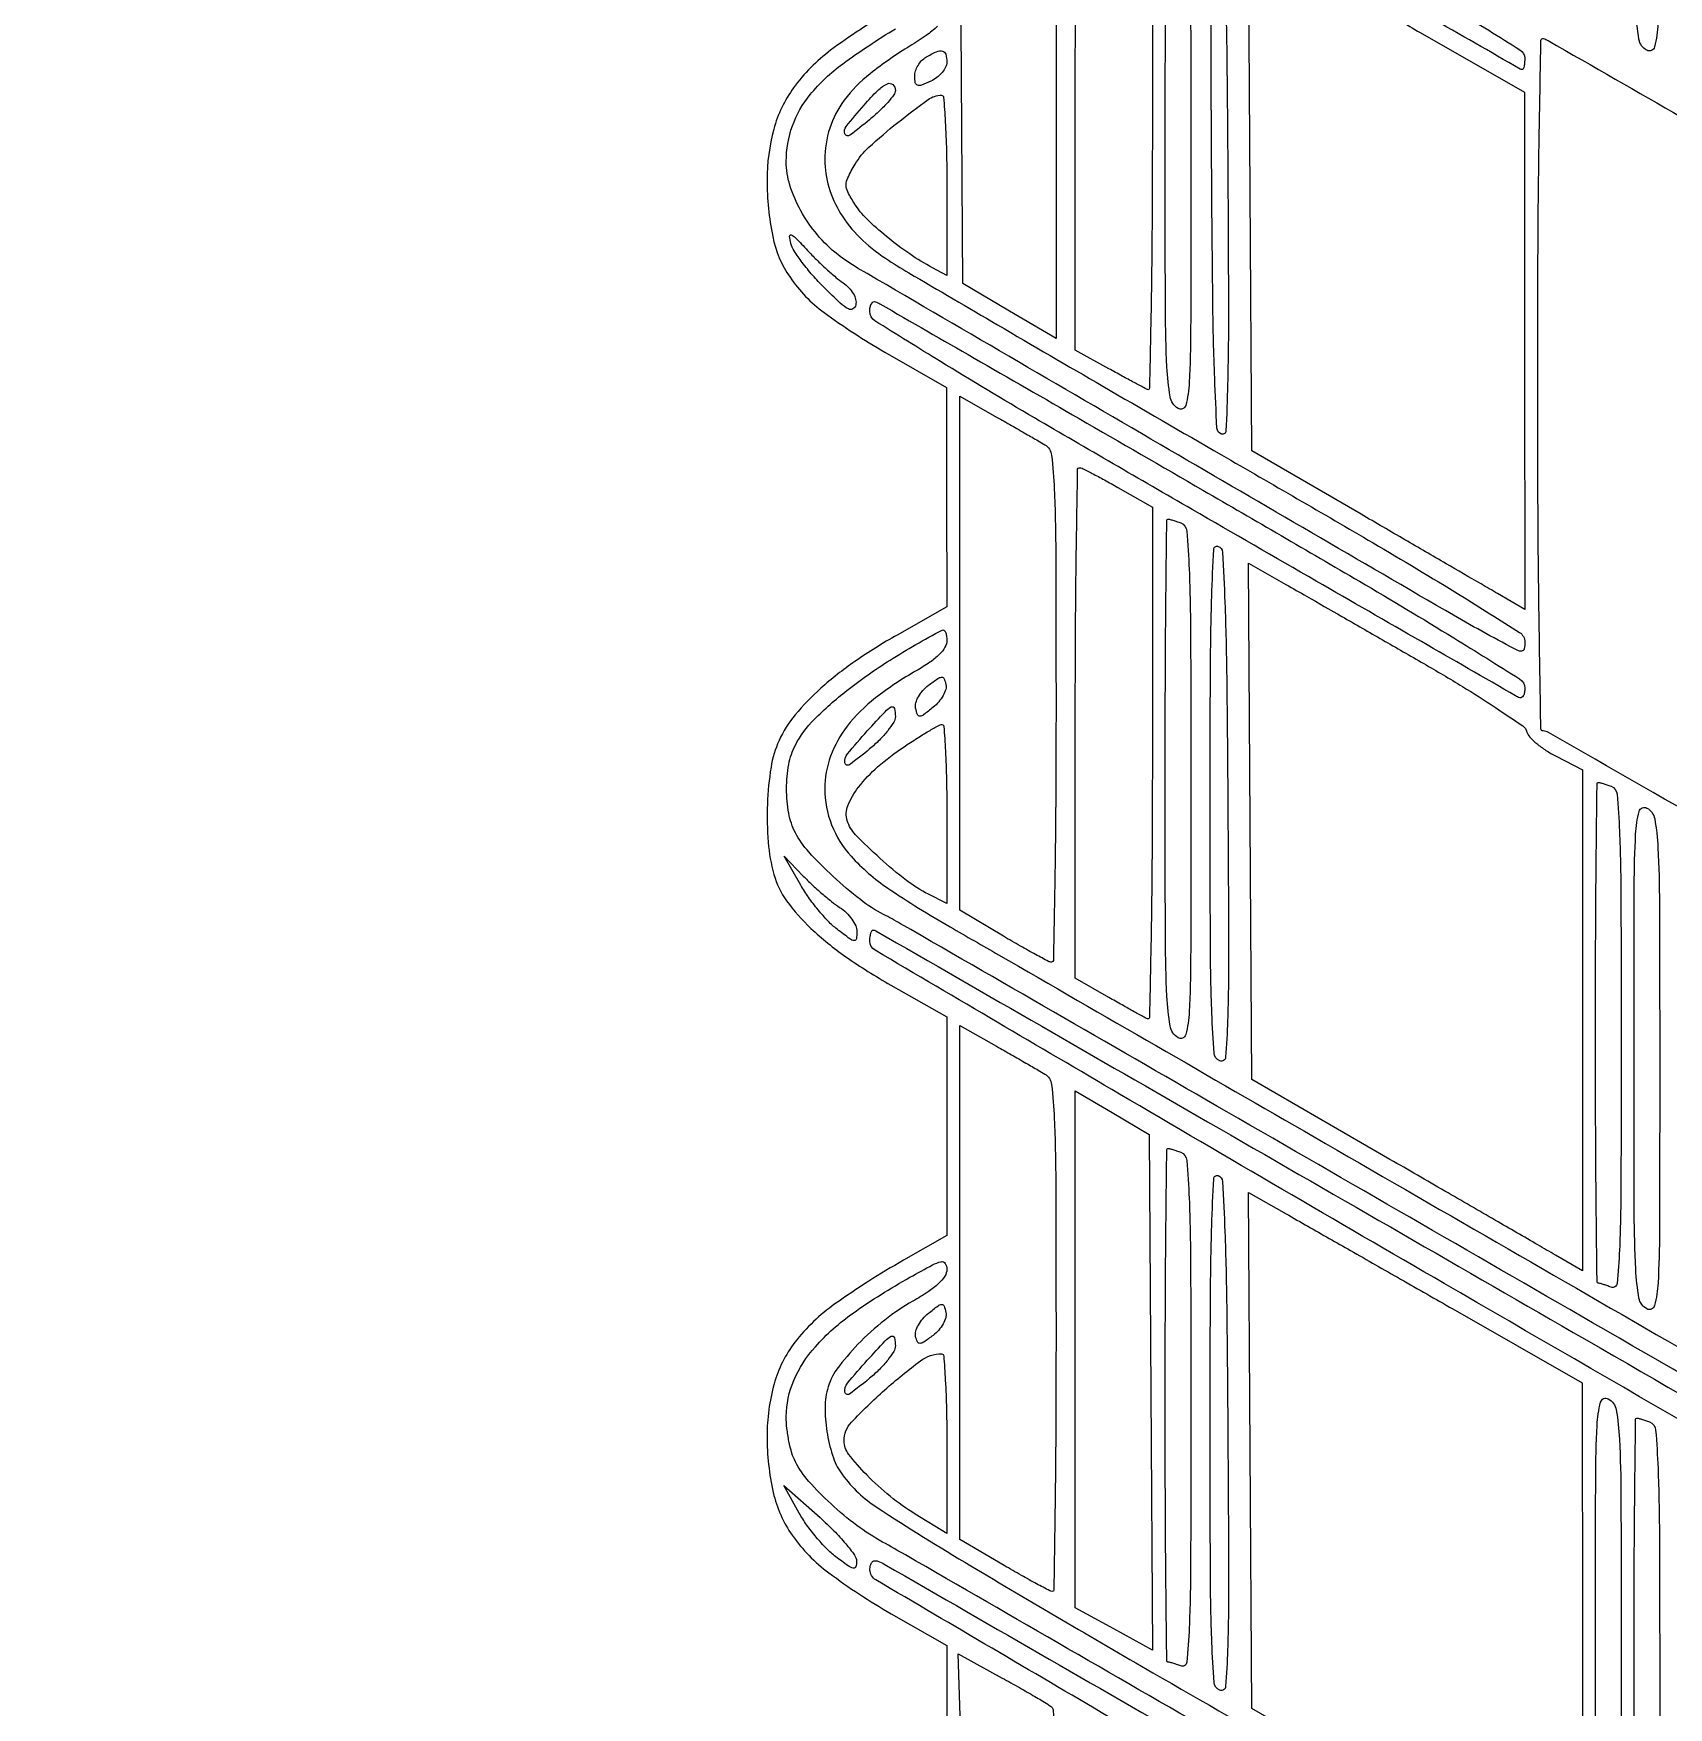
# Model space of a CAD drawing. Header units: millimetres. Extents: x -300689 to 10556, y -104928 to 107291.
# Drawn here: x -20706.71 to -20676.22, y 28115.18 to 28146.4 of the extents above; entities that cross this region are included whole.
import ezdxf

# ---------------------------------------------------------------- set-up
doc = ezdxf.new("R2010")
doc.units = ezdxf.units.MM
doc.layers.add('Слой1', color=7, linetype='Continuous')

msp = doc.modelspace()

# ---------------------------------------------------------------- linework, layer by layer
for points in [[(-20582.4325, 28114.1294, -0.000002), (-20613.3603, 28096.2746, -0.000003), (-20644.2434, 28078.4459, -0.131641), (-20644.4652, 28078.3865, -0.131717), (-20644.6926, 28078.4474, -0.000611), (-20646.8335, 28079.6877, -0.000321), (-20649.016, 28080.9575, -0.491909), (-20649.0262, 28081.0362, -0.282385), (-20648.9851, 28081.046, -0.007797), (-20648.8042, 28080.9838, -0.013841), (-20648.5877, 28080.8988, -0.008783), (-20648.3402, 28080.7883, 0.030909), (-20647.5152, 28080.4633, 0.031145), (-20646.6585, 28080.2433, 0.02874), (-20645.7206, 28080.1192, 0.019842), (-20644.6499, 28080.0824, 0.01788), (-20643.6036, 28080.1253, 0.031503), (-20642.7471, 28080.2458, 0.033897), (-20641.9568, 28080.4649, 0.025085), (-20641.117, 28080.8086, 0.020593), (-20640.5576, 28081.0997, 0.00005), (-20632.7293, 28085.5928, 0.000326)], [(-20587.7542, 28175.7718, 0.000003), (-20607.9888, 28187.4736, 0.000096)], [(-20638.4823, 28147.8892, -0.001266), (-20641.5548, 28146.1271, -0.004672), (-20643.5088, 28145.0372, -0.001768), (-20644.9459, 28144.2597, -0.259879), (-20645.129, 28144.2627, 0.000291), (-20645.2752, 28144.3472), (-20650.6471, 28147.4477, 0.000002), (-20656.6119, 28150.8904, 0.000001), (-20663.6617, 28154.9592, -0.000248)], [(-20689.8745, 28164.198, -0.000006), (-20683.9242, 28160.766, -0.000031), (-20677.169, 28156.8691, -0.000019), (-20669.2829, 28152.3188, -0.000392), (-20659.5043, 28146.6657, -0.001527), (-20653.4663, 28143.1442, -0.000198), (-20648.9385, 28140.4824, -0.265741), (-20648.8415, 28140.3128, -0.023898), (-20648.8454, 28140.2323, -0.038107), (-20648.8571, 28140.1645, -0.044584), (-20648.8741, 28140.116, -0.294239), (-20648.8947, 28140.1028, -0.131394), (-20648.9355, 28140.1137, -0.000002), (-20655.0642, 28143.6439, -0.000172), (-20661.8146, 28147.5352, -0.000103), (-20669.8228, 28152.1575, 0.000222)], [(-20638.4022, 28200.4957, 0.000038), (-20664.8129, 28185.2223, 0.00002), (-20691.5301, 28169.7674, 0.057545)], [(-20613.9332, 28145.0376, 0.000017), (-20587.7607, 28160.1886, 0.057807)], [(-20587.479, 28176.4944, 0.00006), (-20608.4934, 28188.6186, 0.00002), (-20629.8769, 28200.9513, 0.131525)], [(-20587.4386, 28159.8724, -0.000019), (-20614.101, 28144.4771, -0.000018), (-20640.7724, 28129.0791, -0.037469)], [(-20639.2337, 28199.1302, -0.000008), (-20646.5784, 28194.8909, -0.000025)], [(-20650.8381, 28147.1502, -0.000004), (-20645.423, 28144.0159, -0.063314)], [(-20690.9627, 28169.7627, -0.000044), (-20664.2631, 28185.1528, -0.000051), (-20637.6339, 28200.4955, -0.049234)], [(-20655.045, 28190.0048, -0.000017), (-20664.8295, 28184.3592, 0.00009)], [(-20690.1541, 28165.2161, 0.000032), (-20669.1298, 28153.0994, 0.000025), (-20647.999, 28140.9245, 0.038391), (-20647.2128, 28140.5486, 0.059118), (-20646.0825, 28140.2587, 0.03457), (-20644.6855, 28140.1693, 0.034553), (-20643.2877, 28140.2734, 0.058482), (-20642.1545, 28140.5752, 0.035846), (-20641.7213, 28140.7838, 0.00005), (-20633.8271, 28145.3087, 0.000426), (-20624.984, 28150.3889, 0.000263)], [(-20676.6236, 28162.4593, -0.000008), (-20681.9918, 28165.5767, -0.266785)], [(-20682.3988, 28165.3524, -0.000009), (-20676.9771, 28162.2371, -0.000339)], [(-20640.57, 28117.9185, 0.000061), (-20614.4214, 28133.0256, 0.000034), (-20587.9596, 28148.3204, 0.060489)], [(-20682.845, 28173.9557, 0.000021), (-20690.2095, 28169.6971, 0.010053)], [(-20684.438, 28161.4365, 0.000014), (-20690.6512, 28165.0095, 0.038884)], [(-20684.6272, 28160.6873, 0.00002), (-20690.7453, 28164.2009, 0.066232)], [(-20669.6199, 28117.729, 0.000084), (-20677.6379, 28122.3594, 0.000137), (-20684.4552, 28126.2923, 0.000016), (-20690.5415, 28129.801, 0.011734), (-20690.861, 28129.9753, -0.04651), (-20691.2917, 28130.2507, -0.02143), (-20691.799, 28130.6822, -0.02085), (-20692.2554, 28131.1421, -0.065733), (-20692.5032, 28131.4978, -0.075116), (-20692.6265, 28131.8608, -0.044263), (-20692.6672, 28132.3179, -0.044322), (-20692.6269, 28132.7738, -0.076816), (-20692.5039, 28133.1327, -0.075425), (-20692.1519, 28133.6114, -0.030216), (-20691.5421, 28134.1526, -0.026239), (-20690.7372, 28134.7187, -0.017938), (-20689.7695, 28135.2788, -0.282043), (-20689.7355, 28135.2767, -0.132234), (-20689.7061, 28135.2415, -0.07283), (-20689.6861, 28135.1743, -0.035825), (-20689.6797, 28135.085, -0.135246), (-20689.7145, 28134.9585, -0.062778), (-20689.8203, 28134.8231, -0.045441), (-20689.996, 28134.6777, -0.020799), (-20690.2485, 28134.5196, 0.035045), (-20691.0096, 28134.0128, 0.063516), (-20691.5383, 28133.4851, 0.077614), (-20691.8482, 28132.924, 0.087635), (-20691.9551, 28132.3184, 0.093689), (-20691.828, 28131.6461, 0.090932), (-20691.4638, 28131.0587, 0.06002), (-20690.7786, 28130.4644, 0.018651), (-20689.6198, 28129.7422, -0.000858), (-20688.7136, 28129.2213, -0.00001), (-20682.8287, 28125.8246, -0.000031), (-20676.0263, 28121.8977, -0.00002), (-20668.1828, 28117.3687, 0.000384)], [(-20649.2478, 28078.1864, 0.000006), (-20656.0263, 28082.0986, 0.000013), (-20663.9628, 28086.6788, 0.000009), (-20673.01, 28091.8994), (-20696.2555, 28105.3125), (-20696.261, 28105.8215, -0.01028), (-20696.2591, 28106.0166, -0.017031), (-20696.2485, 28106.181, -0.011081), (-20696.2327, 28106.3114, -0.372996), (-20696.2107, 28106.3305, -0.129943), (-20696.1686, 28106.3193, -0.000093), (-20695.1587, 28105.7451, -0.001075), (-20694.0334, 28105.1017, -0.000656), (-20692.7077, 28104.3376, 0.000106), (-20691.057, 28103.3837, 0.000048), (-20688.9011, 28102.1389, 0.000048), (-20686.63, 28100.8281, 0.000066), (-20684.5899, 28099.6512, -0.000099), (-20682.3871, 28098.3803, -0.000049), (-20679.585, 28096.7626, -0.000048), (-20676.6754, 28095.082, -0.00007), (-20674.1109, 28093.5999, 0.000045), (-20667.6529, 28089.8673, 0.000039), (-20660.8855, 28085.9574, 0.000041)], [(-20669.56, 28105.9659, 0.000048), (-20677.5644, 28110.5903, 0.000077), (-20684.393, 28114.5331, 0.000012), (-20690.4511, 28118.0295, 0.004886), (-20690.8773, 28118.27, -0.034357), (-20691.3563, 28118.5787, -0.025722), (-20691.8396, 28118.9798, -0.026181), (-20692.252, 28119.4014, -0.05971), (-20692.5039, 28119.7676, -0.049042), (-20692.5691, 28119.9283, -0.022247), (-20692.6238, 28120.149, -0.021775), (-20692.6612, 28120.3887, -0.027844), (-20692.6737, 28120.6119, -0.102953), (-20692.5344, 28121.2812, -0.079149), (-20692.1316, 28121.9119, -0.057994), (-20691.4279, 28122.5399, -0.025395), (-20690.3683, 28123.2072, -0.004895), (-20689.9465, 28123.4384, -0.069607), (-20689.7856, 28123.4976, -0.317759), (-20689.7107, 28123.4658, -0.139337), (-20689.6797, 28123.3566, -0.14604), (-20689.7175, 28123.2298, -0.059254), (-20689.8346, 28123.0904, -0.042032), (-20690.0291, 28122.9362, -0.018042), (-20690.3118, 28122.763, 0.038979), (-20690.8388, 28122.4088, 0.032898), (-20691.3372, 28121.9579, 0.033778), (-20691.7288, 28121.495, 0.097468), (-20691.907, 28121.1166, 0.066137), (-20691.9507, 28120.7342, 0.038923), (-20691.9065, 28120.2754, 0.039153), (-20691.7937, 28119.8374, 0.077888), (-20691.6268, 28119.5214, 0.088415), (-20690.9785, 28118.9137, 0.009626), (-20689.2348, 28117.8266, 0.003749), (-20685.8379, 28115.8329, 0.000185), (-20674.5899, 28109.35, -0.000168)], [(-20680.1596, 28146.8247, -0.00241), (-20678.9919, 28146.0993, -0.255355), (-20678.9034, 28145.9411, -0.022141), (-20678.9061, 28145.8608, -0.035645), (-20678.9164, 28145.7931, -0.040381), (-20678.9315, 28145.7443, -0.306151), (-20678.9505, 28145.7315, -0.130853), (-20678.988, 28145.7415, -0.000027), (-20680.6682, 28146.7046, -0.000576)], [(-20689.8533, 28146.5397, -0.036028), (-20690.0669, 28146.3655, -0.016446), (-20690.3683, 28146.1682, 0.029905), (-20691.1105, 28145.6534, 0.065564), (-20691.5928, 28145.1598, 0.082764), (-20691.8622, 28144.6392, 0.078269), (-20691.9551, 28144.0491, 0.073053), (-20691.8799, 28143.5372, 0.065216), (-20691.6597, 28143.0467, 0.060508), (-20691.3023, 28142.5983, 0.048818), (-20690.8226, 28142.211, 0.012636), (-20690.3902, 28141.942, 0.000469), (-20688.7338, 28140.9708, 0.000851), (-20686.7718, 28139.8275, 0.000598), (-20684.5599, 28138.5471, -0.001331), (-20681.7326, 28136.9049, -0.006086), (-20680.1042, 28135.9265, -0.003542), (-20679.0009, 28135.2344, -0.256252), (-20678.9013, 28135.0527, -0.039967), (-20678.911, 28134.9316, -0.283799), (-20678.9478, 28134.889, -0.182803), (-20679.0167, 28134.8929, -0.017399), (-20679.1707, 28134.9679, -0.009736), (-20680.3825, 28135.6415, -0.000257), (-20685.6995, 28138.7381, -0.00008), (-20691.3425, 28142.0296, -0.033876), (-20691.7141, 28142.2816, -0.052609), (-20692.0942, 28142.6493, -0.048105), (-20692.4023, 28143.0989, -0.050312), (-20692.6057, 28143.5745, -0.076035), (-20692.6737, 28144.019, -0.086106), (-20692.5589, 28144.6804, -0.086497), (-20692.2281, 28145.2633, -0.062268), (-20691.6201, 28145.8386, -0.023113), (-20690.6378, 28146.4922, -0.000722)], [(-20644.2507, 28070.0039, 0.000011), (-20635.0942, 28075.2642, 0.000299)], [(-20690.7276, 28146.8256, 0.030367), (-20691.8465, 28146.0906, 0.074686), (-20692.5362, 28145.3932, 0.092075), (-20692.9067, 28144.6205, 0.066188), (-20693.0323, 28143.6695, 0.049857), (-20692.9264, 28142.6198, 0.100494), (-20692.6035, 28141.8571, 0.084493), (-20691.9666, 28141.1994, 0.027821), (-20690.8343, 28140.4621), (-20689.6881, 28139.8034), (-20689.6839, 28137.7589), (-20689.6797, 28135.7144), (-20690.6078, 28135.1856, 0.021214), (-20691.3936, 28134.6928, 0.031799), (-20692.03, 28134.1924, 0.037173), (-20692.5078, 28133.6963, 0.066067), (-20692.8089, 28133.2166, 0.068029), (-20692.9583, 28132.7205, 0.029729), (-20693.0253, 28132.035, 0.029592), (-20693.01, 28131.3195, 0.047638), (-20692.9036, 28130.7194, 0.08999), (-20692.6665, 28130.2291, 0.045893), (-20692.213, 28129.7137, 0.037671), (-20691.5635, 28129.1861, 0.022769), (-20690.724, 28128.6582), (-20689.6813, 28128.0669), (-20689.6805, 28126.0266), (-20689.6797, 28123.9862), (-20690.4881, 28123.5252, 0.024626), (-20691.7657, 28122.7107, 0.07376), (-20692.5116, 28121.9961, 0.097813), (-20692.9005, 28121.2199, 0.067481), (-20693.033, 28120.2429, 0.055837), (-20692.9154, 28119.1939, 0.097231), (-20692.5621, 28118.3961, 0.080664), (-20691.8808, 28117.6961, 0.029097), (-20690.7154, 28116.9328), (-20689.6797, 28116.3375), (-20689.6798, 28114.298)], [(-20673.2789, 28108.5944, -0.000011), (-20669.5372, 28106.4362, -0.000016), (-20665.0766, 28103.8631, -0.000012), (-20660.164, 28101.0288, 0.000767)], [(-20623.6143, 28103.7934, -0.000086), (-20632.3126, 28098.7802, -0.000017), (-20639.9855, 28094.3601, -0.004304)]]:
    msp.add_lwpolyline(points, format="xyb")
for points in [[(-20676.3863, 28150.753, -0.000636), (-20676.3904, 28147.579, -0.012197), (-20676.417, 28146.5917, -0.04787), (-20676.4816, 28146.1549, -0.489091), (-20676.6258, 28146.0908, -0.231751), (-20676.773, 28146.2953, -0.029963), (-20676.8331, 28146.8465, -0.011418), (-20676.8607, 28147.9156, -0.000747), (-20676.8654, 28151.0094, -0.000636), (-20676.8613, 28154.1833, -0.012197), (-20676.8347, 28155.1707, -0.04787), (-20676.7701, 28155.6075, -0.489091), (-20676.6258, 28155.6716, -0.231751), (-20676.4786, 28155.4671, -0.029963), (-20676.4186, 28154.9159, -0.011418), (-20676.3909, 28153.8468, -0.000747)], [(-20687.9132, 28150.4954), (-20687.6438, 28150.3637), (-20687.6438, 28145.5387), (-20687.6438, 28140.7136), (-20688.512, 28141.2264), (-20689.3803, 28141.7392), (-20689.4116, 28146.5529), (-20689.4429, 28151.3666), (-20688.8128, 28150.9969, 0.002768), (-20688.5518, 28150.8457, 0.002752), (-20688.2886, 28150.6971, 0.002696), (-20688.0572, 28150.5697, 0.010755)], [(-20686.4907, 28149.6748), (-20685.8474, 28149.3067), (-20685.8474, 28144.5151, -0.001781), (-20685.8539, 28142.6805, -0.003009), (-20685.8741, 28141.1428, -0.000398), (-20685.9012, 28139.7873, -0.534434), (-20685.9384, 28139.7635, -0.019501), (-20685.9992, 28139.793, -0.001055), (-20686.187, 28139.894, -0.001645), (-20686.41, 28140.0154, -0.001199), (-20686.657, 28140.1518), (-20687.2845, 28140.5001), (-20687.2845, 28145.2715, -0.001478), (-20687.2791, 28147.1011, -0.002464), (-20687.2624, 28148.6413, -0.000245), (-20687.2401, 28150.0125, -0.409317), (-20687.2092, 28150.0429, -0.115228), (-20687.1585, 28150.031, -0.003624), (-20686.9671, 28149.9347, -0.00688), (-20686.7426, 28149.8158, -0.004695)], [(-20685.3182, 28149.0121, -0.287428), (-20685.2046, 28148.8609, -0.011576), (-20685.1604, 28148.1454, -0.008674), (-20685.1342, 28146.9131, -0.000965), (-20685.1288, 28144.1009, -0.00062), (-20685.1328, 28140.888, -0.01214), (-20685.1593, 28139.8975, -0.050656), (-20685.225, 28139.4692, -0.506568), (-20685.3683, 28139.412, -0.214166), (-20685.515, 28139.6307, -0.029985), (-20685.5755, 28140.1852, -0.011421), (-20685.6032, 28141.2552, -0.000762), (-20685.6078, 28144.3232, -0.000986), (-20685.6042, 28146.149, -0.001644), (-20685.5931, 28147.6861, -0.000109), (-20685.5783, 28149.0644, -0.411009), (-20685.5578, 28149.0848, -0.065182), (-20685.528, 28149.0809, -0.008575), (-20685.4667, 28149.0634, -0.009838), (-20685.3944, 28149.0399, -0.008099)], [(-20684.4388, 28143.7051, -0.001199), (-20684.4286, 28141.2054, -0.006699), (-20684.4443, 28139.8658, -0.004624), (-20684.4743, 28138.9927, -0.49819), (-20684.5586, 28138.9346, -0.308369), (-20684.6426, 28139.045, -0.003827), (-20684.6847, 28139.9782, -0.006423), (-20684.7187, 28141.3595, -0.001309), (-20684.741, 28143.8058, -0.001199), (-20684.7512, 28146.3056, -0.006699), (-20684.7355, 28147.6452, -0.004624), (-20684.7055, 28148.5183, -0.49819), (-20684.6212, 28148.5763, -0.308369), (-20684.5372, 28148.466, -0.003827), (-20684.4951, 28147.5327, -0.006423), (-20684.4611, 28146.1514, -0.001309)], [(-20680.851, 28146.4222), (-20678.9085, 28145.3123), (-20678.9049, 28140.487), (-20678.9013, 28135.6616), (-20679.4103, 28135.9588, 0.00046), (-20679.7179, 28136.138, 0.000061), (-20680.3678, 28136.5157, 0.000071), (-20681.1384, 28136.9634, 0.00006), (-20681.9552, 28137.4376), (-20683.9911, 28138.6192), (-20684.0224, 28143.4435), (-20684.0537, 28148.2678), (-20683.4236, 28147.8999, 0.001494), (-20683.0644, 28147.6916, 0.000283), (-20682.408, 28147.314, 0.000302), (-20681.6409, 28146.874, 0.000277)], [(-20669.9289, 28141.3603), (-20661.4178, 28136.4501), (-20661.4171, 28130.0016), (-20661.4163, 28123.5531), (-20661.9253, 28123.8514, 0.001872), (-20665.467, 28125.9089, 0.000417), (-20671.5348, 28129.3969, 0.000012), (-20678.4574, 28133.3684, 0.130948), (-20678.5618, 28133.3962, -0.409426), (-20678.6028, 28133.4366, -0.000235), (-20678.6324, 28135.2989, -0.002412), (-20678.6546, 28137.3896, -0.001446), (-20678.6618, 28139.8732, -0.001353), (-20678.6546, 28142.5328, -0.002953), (-20678.6315, 28144.5714, -0.000438), (-20678.6006, 28146.2761, -0.513445), (-20678.5509, 28146.3103, -0.043906), (-20678.4645, 28146.2704, -0.000024), (-20675.9724, 28144.8398, -0.000325), (-20673.2001, 28143.2457, -0.000199)], [(-20689.6797, 28145.8705, -0.114691), (-20689.7016, 28145.7761, -0.060448), (-20689.7676, 28145.6748, -0.055346), (-20689.8646, 28145.5823, -0.05602), (-20689.9791, 28145.5138, -0.01655), (-20690.1512, 28145.4421, -0.168398), (-20690.2274, 28145.44, -0.27835), (-20690.2675, 28145.4855, -0.044752), (-20690.2785, 28145.6084, -0.079077), (-20690.263, 28145.7058, -0.055067), (-20690.2169, 28145.8074, -0.05452), (-20690.1491, 28145.8976, -0.072584), (-20690.0689, 28145.9614, -0.024904), (-20689.8699, 28146.0645, -0.165835), (-20689.7603, 28146.0753, -0.275779), (-20689.6991, 28146.0163, -0.066321)], [(-20690.6399, 28145.3423, -0.157136), (-20690.6671, 28145.262, -0.020651), (-20690.7815, 28145.1202, -0.022339), (-20690.9362, 28144.9592, -0.017006), (-20691.119, 28144.7966, -0.014064), (-20691.4888, 28144.5067, -0.495002), (-20691.58, 28144.5332, -0.267589), (-20691.5587, 28144.6704, -0.01091), (-20691.2242, 28145.0687, -0.018346), (-20690.965, 28145.3429, -0.084923), (-20690.7865, 28145.4669, -0.30594), (-20690.6864, 28145.4512, -0.212002)], [(-20689.6797, 28143.5716), (-20689.6797, 28141.8908), (-20689.9454, 28142.033, -0.027333), (-20690.3717, 28142.292, -0.021629), (-20690.8031, 28142.6159, -0.021912), (-20691.1731, 28142.9477, -0.057944), (-20691.3964, 28143.2237, -0.020476), (-20691.5266, 28143.4493, -0.123078), (-20691.5582, 28143.5798, -0.114213), (-20691.526, 28143.7145, -0.016554), (-20691.391, 28143.9644, -0.075817), (-20691.1344, 28144.2819, -0.016397), (-20690.5962, 28144.7417, -0.012407), (-20690.0302, 28145.1714, -0.157408), (-20689.779, 28145.2525, -0.393133), (-20689.7389, 28145.2152, -0.003374), (-20689.7089, 28144.7587, -0.009215), (-20689.6868, 28144.2161, -0.005538)], [(-20691.6149, 28141.7542, -0.05035), (-20691.505, 28141.6614, -0.061747), (-20691.4243, 28141.5541, -0.070272), (-20691.38, 28141.4437, -0.108836), (-20691.3775, 28141.3414, -0.218824), (-20691.431, 28141.267, -0.260781), (-20691.5163, 28141.2664, -0.062683), (-20691.6686, 28141.3773, -0.007566), (-20691.9672, 28141.6664, -0.017035), (-20692.1818, 28141.8958, -0.018388), (-20692.3747, 28142.1336, -0.018227), (-20692.5244, 28142.3486, -0.079153), (-20692.5866, 28142.4904, -0.037263), (-20692.6116, 28142.6265, -0.5736), (-20692.5806, 28142.6493, -0.099854), (-20692.5021, 28142.5951, -0.004586), (-20692.2773, 28142.3576, 0.0114), (-20692.1105, 28142.1861, 0.009402), (-20691.9251, 28142.0108, 0.009522), (-20691.7488, 28141.8563, 0.024893)], [(-20684.9033, 28137.8872, -0.001318), (-20681.9837, 28136.187, -0.00541), (-20680.2277, 28135.1326, -0.002581), (-20678.9977, 28134.367, -0.256658), (-20678.9021, 28134.1946, -0.042535), (-20678.9088, 28134.1133, -0.080644), (-20678.9298, 28134.0513, -0.133208), (-20678.9611, 28134.0179, -0.241111), (-20678.9975, 28134.015, -0.032119), (-20679.0728, 28134.0521, -0.000028), (-20680.8313, 28135.0631, -0.000298), (-20682.7935, 28136.1928, -0.000183), (-20685.1053, 28137.5269, -0.001302), (-20688.0471, 28139.2361, -0.00547), (-20689.8001, 28140.2867, -0.002682), (-20691.0207, 28141.0455, -0.257803), (-20691.1168, 28141.2195, -0.047262), (-20691.1091, 28141.3011, -0.086186), (-20691.0855, 28141.3636, -0.135076), (-20691.0507, 28141.3973, -0.218203), (-20691.0102, 28141.4002, -0.040886), (-20690.9275, 28141.3612, -0.000042), (-20689.1724, 28140.3518, -0.000414), (-20687.2115, 28139.2216, -0.000254)], [(-20687.8533, 28138.7347, -0.231819), (-20687.7266, 28138.5377, -0.01828), (-20687.6758, 28137.8992, -0.009822), (-20687.6489, 28136.7402, -0.000891), (-20687.6438, 28133.8465, -0.00163), (-20687.6497, 28132.0206, -0.002719), (-20687.6681, 28130.4836, -0.000298), (-20687.6927, 28129.1182, -0.408779), (-20687.7266, 28129.0849, -0.121322), (-20687.7833, 28129.0988, -0.002914), (-20688.0246, 28129.2272, -0.00621), (-20688.3064, 28129.3836, -0.00416), (-20688.6248, 28129.5693), (-20689.4402, 28130.0536), (-20689.4402, 28134.8475), (-20689.4402, 28139.6413), (-20688.7515, 28139.2514, -0.000794), (-20688.4725, 28139.0928, -0.000882), (-20688.2036, 28138.9387, -0.000815), (-20687.9747, 28138.8066, -0.004604)], [(-20686.4907, 28137.9383), (-20685.8474, 28137.5702), (-20685.8474, 28132.7787, -0.001777), (-20685.8539, 28130.944, -0.003001), (-20685.874, 28129.4063, -0.000396), (-20685.901, 28128.0507, -0.534728), (-20685.9382, 28128.027, -0.022101), (-20685.9987, 28128.0568, -0.001177), (-20686.1867, 28128.1607, -0.001846), (-20686.4096, 28128.2857, -0.001343), (-20686.6566, 28128.4262), (-20687.2842, 28128.7855), (-20687.2844, 28133.5459, -0.001481), (-20687.279, 28135.3713, -0.00247), (-20687.2623, 28136.908, -0.000246), (-20687.2401, 28138.2761, -0.409312), (-20687.2092, 28138.3064, -0.115228), (-20687.1585, 28138.2945, -0.003624), (-20686.9671, 28138.1983, -0.00688), (-20686.7426, 28138.0793, -0.004695)], [(-20685.3182, 28137.2756, -0.287428), (-20685.2046, 28137.1244, -0.011576), (-20685.1604, 28136.4089, -0.008674), (-20685.1342, 28135.1766, -0.000965), (-20685.1288, 28132.3644, -0.00062), (-20685.1328, 28129.1515, -0.01214), (-20685.1593, 28128.1611, -0.050656), (-20685.225, 28127.7327, -0.506568), (-20685.3683, 28127.6755, -0.214166), (-20685.515, 28127.8943, -0.029985), (-20685.5755, 28128.4487, -0.011421), (-20685.6032, 28129.5187, -0.000762), (-20685.6078, 28132.5867, -0.000986), (-20685.6042, 28134.4125, -0.001644), (-20685.5931, 28135.9496, -0.000109), (-20685.5783, 28137.328, -0.411009), (-20685.5578, 28137.3483, -0.065182), (-20685.528, 28137.3444, -0.008575), (-20685.4667, 28137.327, -0.009838), (-20685.3944, 28137.3034, -0.008099)], [(-20684.4388, 28131.9823, -0.000936), (-20684.4259, 28129.2039, -0.008589), (-20684.4433, 28127.9974, -0.011897), (-20684.4813, 28127.3123, -0.501075), (-20684.5885, 28127.2446, -0.289924), (-20684.6958, 28127.3888, -0.009599), (-20684.738, 28128.1354, -0.008278), (-20684.7639, 28129.3864, -0.001034), (-20684.7695, 28132.1017, -0.001238), (-20684.7634, 28134.5624, -0.006659), (-20684.739, 28135.9016, -0.004412), (-20684.7034, 28136.7822, -0.496432), (-20684.6198, 28136.8394, -0.308589), (-20684.537, 28136.7305, -0.003671), (-20684.495, 28135.7902, -0.006356), (-20684.4611, 28134.4071, -0.001328)], [(-20680.7864, 28134.6537, -0.006357), (-20680.0652, 28134.2262, -0.009576), (-20679.4488, 28133.8337, -0.004938), (-20678.9414, 28133.4895, -0.17865), (-20678.8616, 28133.3757, 0.12555), (-20678.8096, 28133.2822, 0.030513), (-20678.6796, 28133.1605, 0.02938), (-20678.5086, 28133.0351, 0.02556), (-20678.3162, 28132.9242), (-20677.8234, 28132.6728), (-20677.8234, 28127.9995), (-20677.8234, 28123.3263), (-20678.3324, 28123.6223, 0.000507), (-20678.656, 28123.81, 0.000048), (-20679.4482, 28124.2685, 0.000061), (-20680.393, 28124.815, 0.000048), (-20681.4162, 28125.4066), (-20683.9911, 28126.8949), (-20684.0224, 28131.7102), (-20684.0537, 28136.5254), (-20683.356, 28136.1285, -0.000771), (-20682.9709, 28135.9086, -0.000172), (-20682.3134, 28135.5315, -0.000178), (-20681.5542, 28135.0955, -0.000172)], [(-20689.9357, 28133.8373, -0.008767), (-20690.1145, 28133.6975, -0.150477), (-20690.1836, 28133.6724, -0.328273), (-20690.2275, 28133.7015, -0.03862), (-20690.2612, 28133.8214, -0.117278), (-20690.2575, 28133.92, -0.060126), (-20690.2102, 28134.0351, -0.053756), (-20690.1284, 28134.1501, -0.049017), (-20690.0216, 28134.2491, -0.010535), (-20689.8501, 28134.3738, -0.140509), (-20689.777, 28134.3987, -0.309639), (-20689.7307, 28134.3703, -0.050948), (-20689.6962, 28134.2651, -0.127826), (-20689.6998, 28134.1726, -0.054324), (-20689.7487, 28134.0577, -0.048902), (-20689.8307, 28133.9398, -0.045858)], [(-20690.6399, 28133.6657, -0.136462), (-20690.6706, 28133.5598, -0.029126), (-20690.7815, 28133.4014, -0.02842), (-20690.9362, 28133.2271, -0.023728), (-20691.119, 28133.0601, -0.016325), (-20691.4961, 28132.7672, -0.568851), (-20691.5802, 28132.8035, -0.208236), (-20691.5326, 28132.9683, -0.010795), (-20691.1627, 28133.3959, -0.004095), (-20690.8321, 28133.7559, -0.086036), (-20690.7163, 28133.8435, -0.481318), (-20690.6584, 28133.8176, -0.06588)], [(-20689.6797, 28131.8485), (-20689.6797, 28130.1811), (-20690.023, 28130.3524, -0.048383), (-20690.4303, 28130.6074, -0.019968), (-20690.93, 28131.0249, -0.016699), (-20691.3809, 28131.4616, -0.115685), (-20691.5373, 28131.7239, -0.176969), (-20691.5253, 28132.0031, -0.065639), (-20691.3254, 28132.3487, -0.050634), (-20690.9695, 28132.7257, -0.03008), (-20690.4783, 28133.1013, -0.006398), (-20690.2358, 28133.2602, -0.009184), (-20690.0166, 28133.3942, -0.0056), (-20689.8302, 28133.5006, -0.127675), (-20689.7711, 28133.516, -0.39489), (-20689.7342, 28133.4814, -0.002913), (-20689.7065, 28133.0262, -0.008554), (-20689.6863, 28132.4879, -0.005139)], [(-20677.2943, 28132.3655, -0.286307), (-20677.1811, 28132.2154, -0.012271), (-20677.1365, 28131.5253, -0.008975), (-20677.1103, 28130.3339, -0.001004), (-20677.1049, 28127.6221, -0.000917), (-20677.1099, 28124.8626, -0.009377), (-20677.1356, 28123.7199, -0.015497), (-20677.1808, 28123.0938, -0.493596), (-20677.2943, 28123.0242, 0.008099), (-20677.3705, 28123.052, 0.009838), (-20677.4428, 28123.0755, 0.008575), (-20677.5041, 28123.093, 0.065182), (-20677.5338, 28123.0969, -0.410944), (-20677.5544, 28123.1172, -0.000113), (-20677.5692, 28124.4689, -0.001676), (-20677.5803, 28125.9765, -0.001005), (-20677.5839, 28127.7675, -0.001005), (-20677.5803, 28129.5585, -0.001676), (-20677.5692, 28131.0661, -0.000113), (-20677.5544, 28132.4178, -0.410944), (-20677.5338, 28132.4381, -0.065182), (-20677.5041, 28132.4343, -0.008575), (-20677.4428, 28132.4168, -0.009838), (-20677.3705, 28132.3933, -0.008099)], [(-20676.3863, 28127.1603, -0.000653), (-20676.3904, 28124.0663, -0.012518), (-20676.417, 28123.1038, -0.050154), (-20676.4822, 28122.6808, -0.485853), (-20676.6258, 28122.6178, -0.230335), (-20676.7726, 28122.8206, -0.031006), (-20676.8331, 28123.3585, -0.011698), (-20676.8607, 28124.4028, -0.00077), (-20676.8654, 28127.4167, -0.000653), (-20676.8613, 28130.5106, -0.012518), (-20676.8347, 28131.4731, -0.050154), (-20676.7695, 28131.8961, -0.485853), (-20676.6258, 28131.9591, -0.230335), (-20676.479, 28131.7563, -0.031006), (-20676.4186, 28131.2184, -0.011698), (-20676.391, 28130.1741, -0.00077)], [(-20691.6788, 28130.1069, -0.047375), (-20691.5554, 28130.0083, -0.045557), (-20691.4511, 28129.8869, -0.04908), (-20691.3794, 28129.7622, -0.10618), (-20691.3563, 28129.6545, -0.038998), (-20691.367, 28129.5178, -0.403968), (-20691.408, 28129.4869, -0.129254), (-20691.4865, 28129.5181, -0.005486), (-20691.7274, 28129.6996, -0.038162), (-20691.8914, 28129.8474, -0.01832), (-20692.0793, 28130.0596, -0.018045), (-20692.2602, 28130.2965, -0.02457), (-20692.4045, 28130.5233), (-20692.7106, 28131.0609), (-20692.356, 28130.6896, 0.014186), (-20692.1966, 28130.5319, 0.010279), (-20692.0108, 28130.3653, 0.010398), (-20691.8276, 28130.2141, 0.022227)], [(-20669.9154, 28117.5142, -0.000323), (-20658.9726, 28111.1857, -0.001772), (-20653.0772, 28107.7432, -0.000356), (-20648.9598, 28105.3154, -0.265301), (-20648.8415, 28105.1082, -0.14931), (-20648.8742, 28105.0012, -0.310822), (-20648.9516, 28104.9707, -0.067203), (-20649.118, 28105.0337, -0.0049), (-20649.5477, 28105.2716, -0.001961), (-20650.101, 28105.588, -0.000009), (-20656.0477, 28109.0194, -0.000042), (-20662.8014, 28112.9174, -0.000026), (-20670.6837, 28117.4681, -0.000396), (-20680.4049, 28123.0916, -0.00151), (-20686.4581, 28126.624, -0.000191), (-20691.018, 28129.3059, -0.263523), (-20691.1151, 28129.4741, -0.028808), (-20691.1111, 28129.5544, -0.045216), (-20691.0976, 28129.6221, -0.056906), (-20691.0775, 28129.6694, -0.270196), (-20691.0531, 28129.6837, -0.131338), (-20691.0042, 28129.6706, -0.000003), (-20684.8176, 28126.1089, -0.000204), (-20678.0006, 28122.1805, -0.000123)], [(-20687.8533, 28126.9982, -0.231819), (-20687.7266, 28126.8012, -0.01828), (-20687.6758, 28126.1627, -0.009822), (-20687.6489, 28125.0037, -0.000891), (-20687.6438, 28122.11, -0.001356), (-20687.6487, 28120.2841, -0.002262), (-20687.664, 28118.7471, -0.000206), (-20687.6844, 28117.3762, -0.409739), (-20687.7127, 28117.3484, -0.122183), (-20687.7609, 28117.3604, -0.002051), (-20688.005, 28117.4907, -0.005139), (-20688.2881, 28117.6471, -0.003378), (-20688.6109, 28117.8327), (-20689.4402, 28118.317), (-20689.4402, 28123.1109), (-20689.4402, 28127.9048), (-20688.7515, 28127.5149, -0.000794), (-20688.4725, 28127.3563, -0.000882), (-20688.2036, 28127.2023, -0.000815), (-20687.9747, 28127.0701, -0.004604)], [(-20685.3182, 28125.5391, -0.287116), (-20685.2047, 28125.3883, -0.011769), (-20685.1604, 28124.68, -0.008758), (-20685.1342, 28123.4595, -0.000976), (-20685.1288, 28120.676, -0.000893), (-20685.1339, 28117.8449, -0.00914), (-20685.1595, 28116.673, -0.014768), (-20685.2044, 28116.0285, -0.494828), (-20685.3182, 28115.9583, 0.008099), (-20685.3944, 28115.9862, 0.009838), (-20685.4667, 28116.0097, 0.008575), (-20685.528, 28116.0271, 0.065182), (-20685.5578, 28116.031, -0.411029), (-20685.5783, 28116.0514, -0.000108), (-20685.5931, 28117.4382, -0.001634), (-20685.6042, 28118.9845, -0.00098), (-20685.6078, 28120.8214, -0.00098), (-20685.6042, 28122.6583, -0.001634), (-20685.5931, 28124.2046, -0.000108), (-20685.5783, 28125.5915, -0.411029), (-20685.5578, 28125.6118, -0.065182), (-20685.528, 28125.6079, -0.008575), (-20685.4667, 28125.5905, -0.009838), (-20685.3944, 28125.567, -0.008099)], [(-20684.4388, 28120.2459, -0.000936), (-20684.4259, 28117.4674, -0.008589), (-20684.4433, 28116.2609, -0.011897), (-20684.4813, 28115.5758, -0.501075), (-20684.5885, 28115.5082, -0.289924), (-20684.6958, 28115.6523, -0.009599), (-20684.738, 28116.3989, -0.008278), (-20684.7639, 28117.6499, -0.001034), (-20684.7695, 28120.3652, -0.001238), (-20684.7634, 28122.8259, -0.006659), (-20684.739, 28124.1651, -0.004412), (-20684.7034, 28125.0457, -0.496432), (-20684.6198, 28125.1029, -0.308589), (-20684.537, 28124.994, -0.003671), (-20684.495, 28124.0537, -0.006356), (-20684.4611, 28122.6706, -0.001328)], [(-20680.2437, 28122.6178), (-20677.8317, 28121.2406), (-20677.8276, 28116.4256), (-20677.8234, 28111.6107), (-20680.9073, 28113.3882), (-20683.9911, 28115.1657), (-20684.0224, 28119.9773), (-20684.0537, 28124.7889), (-20683.3547, 28124.392, -0.000391), (-20682.9462, 28124.1596, -0.000063), (-20682.1526, 28123.7071, -0.00007), (-20681.2184, 28123.1742, -0.000062)], [(-20689.9365, 28122.1242, -0.010535), (-20690.1081, 28121.9995, -0.140509), (-20690.1812, 28121.9746, -0.309639), (-20690.2274, 28122.0031, -0.050948), (-20690.2619, 28122.1082, -0.127826), (-20690.2583, 28122.2007, -0.054324), (-20690.2095, 28122.3157, -0.048902), (-20690.1274, 28122.4335, -0.045858), (-20690.0224, 28122.536, -0.008767), (-20689.8437, 28122.6759, -0.150477), (-20689.7746, 28122.7009, -0.328273), (-20689.7307, 28122.6718, -0.03862), (-20689.697, 28122.552, -0.117278), (-20689.7006, 28122.4534, -0.060126), (-20689.748, 28122.3383, -0.053756), (-20689.8298, 28122.2232, -0.049017)], [(-20690.6399, 28121.9292, -0.136462), (-20690.6706, 28121.8233, -0.029126), (-20690.7815, 28121.6649, -0.02842), (-20690.9362, 28121.4906, -0.023728), (-20691.119, 28121.3236, -0.016325), (-20691.4961, 28121.0308, -0.568851), (-20691.5802, 28121.067, -0.208236), (-20691.5326, 28121.2318, -0.010795), (-20691.1627, 28121.6594, -0.004095), (-20690.8321, 28122.0194, -0.086036), (-20690.7163, 28122.1071, -0.481318), (-20690.6584, 28122.0812, -0.06588)], [(-20689.6797, 28120.104), (-20689.6797, 28118.4284), (-20690.2711, 28118.7924, -0.032771), (-20690.7373, 28119.1231, -0.029477), (-20691.174, 28119.5231, -0.02724), (-20691.511, 28119.9107, -0.166862), (-20691.5958, 28120.1577, -0.191485), (-20691.4582, 28120.504, -0.02153), (-20690.8393, 28121.1053, -0.022739), (-20690.1692, 28121.6498, -0.160603), (-20689.776, 28121.7795, -0.393797), (-20689.7371, 28121.7433, -0.003197), (-20689.708, 28121.2873, -0.008967), (-20689.6866, 28120.7464, -0.005388)], [(-20677.1049, 28116.0268, -0.001876), (-20677.1118, 28114.1916, -0.003128), (-20677.133, 28112.6466, -0.000394), (-20677.1615, 28111.279, -0.407904), (-20677.2007, 28111.2406, -0.336668), (-20677.4221, 28111.4088, -0.049085), (-20677.5262, 28112.002, -0.017454), (-20677.5749, 28113.1969, -0.001453), (-20677.5839, 28116.2987, -0.000638), (-20677.5799, 28119.4595, -0.012249), (-20677.5533, 28120.4427, -0.048236), (-20677.4885, 28120.8773, -0.488571), (-20677.3444, 28120.9412, -0.231703), (-20677.1972, 28120.7368, -0.029999), (-20677.1371, 28120.186, -0.011428), (-20677.1095, 28119.1178, -0.000748)], [(-20676.5758, 28120.5092, -0.287428), (-20676.4621, 28120.358, -0.011576), (-20676.4179, 28119.6425, -0.008674), (-20676.3917, 28118.4102, -0.000965), (-20676.3863, 28115.598, -0.00062), (-20676.3903, 28112.3851, -0.01214), (-20676.4168, 28111.3947, -0.050656), (-20676.4826, 28110.9663, -0.506568), (-20676.6258, 28110.9091, -0.214166), (-20676.7725, 28111.1279, -0.029985), (-20676.833, 28111.6823, -0.011421), (-20676.8607, 28112.7523, -0.000762), (-20676.8654, 28115.8203, -0.000986), (-20676.8618, 28117.6461, -0.001644), (-20676.8507, 28119.1832, -0.000109), (-20676.8359, 28120.5616, -0.411009), (-20676.8153, 28120.5819, -0.065182), (-20676.7856, 28120.578, -0.008575), (-20676.7243, 28120.5606, -0.009838), (-20676.652, 28120.537, -0.008099)], [(-20691.3629, 28117.9112, -0.086626), (-20691.3773, 28117.8107, -0.385617), (-20691.4247, 28117.7835, -0.101547), (-20691.5205, 28117.8262, -0.007615), (-20691.7509, 28117.9964, -0.036386), (-20691.9227, 28118.1485, -0.019202), (-20692.1139, 28118.3598, -0.019006), (-20692.2939, 28118.5923, -0.027754), (-20692.4326, 28118.8109), (-20692.7198, 28119.3244), (-20692.0447, 28118.7256, -0.016094), (-20691.7857, 28118.4806, -0.02099), (-20691.5659, 28118.2394, -0.019147), (-20691.4024, 28118.0281, -0.14849)], [(-20669.8576, 28105.7552, -0.000324), (-20658.9431, 28099.4431, -0.001793), (-20653.0861, 28096.0228, -0.000408), (-20649.0166, 28093.6221, -0.225018), (-20648.8615, 28093.3926, -0.042611), (-20648.8514, 28093.2416, -0.438424), (-20648.8931, 28093.2045, -0.106052), (-20648.9915, 28093.2362, -0.003675), (-20649.3405, 28093.441, 0.003655), (-20649.7551, 28093.6843, 0.000009), (-20655.7657, 28097.152, 0.000057), (-20662.5404, 28101.0593, 0.000036), (-20670.4847, 28105.6393, -0.000364), (-20680.6976, 28111.5361, -0.001632), (-20686.6638, 28115.0127, -0.000257), (-20691.0052, 28117.5645, -0.261628), (-20691.1134, 28117.7504, -0.061065), (-20691.1043, 28117.8356, -0.126888), (-20691.0736, 28117.8945, -0.170476), (-20691.0253, 28117.9208, -0.132848), (-20690.9653, 28117.9147, -0.03907), (-20690.846, 28117.8579, -0.000007), (-20684.7025, 28114.3189, -0.000162), (-20677.9037, 28110.3994, -0.000098)], [(-20687.7306, 28115.1976, -0.203856), (-20687.6939, 28115.1197, -0.002423), (-20687.6747, 28114.5438, -0.006813), (-20687.6648, 28113.8708, -0.004342), (-20687.6707, 28113.0879), (-20687.7036, 28111.061), (-20688.2826, 28111.5945, -0.036342), (-20688.8593, 28112.2092, -0.081281), (-20689.1759, 28112.7638, -0.064379), (-20689.3395, 28113.4692, -0.016419), (-20689.4176, 28114.6424), (-20689.4696, 28116.1879), (-20688.6465, 28115.7342, -0.002732), (-20688.3245, 28115.5543, -0.00379), (-20688.0379, 28115.3894, -0.002369), (-20687.7989, 28115.2479, -0.047279)]]:
    msp.add_lwpolyline(points, format="xyb", close=True)
msp.add_lwpolyline([(-20685.8759, 28121.0627), (-20685.8446, 28116.2528), (-20686.5646, 28116.6486), (-20687.2845, 28117.0444), (-20687.2845, 28121.8639), (-20687.2845, 28126.6834), (-20686.5959, 28126.2779), (-20685.9072, 28125.8725)], close=True)
at = {"layer": 'Слой1'}
for points in [[(-20648.9355, 28071.5545, -0.000002), (-20655.0642, 28075.0847, -0.000172)], [(-20639.3331, 28061.7801, 0.000062), (-20613.9332, 28076.4784, 0.000017), (-20587.7607, 28091.6294, 0.057807)], [(-20587.4386, 28091.3132, -0.000019), (-20614.101, 28075.9179, -0.000018), (-20640.7724, 28060.5199, -0.037469)], [(-20684.6272, 28092.1281, 0.00002), (-20690.7453, 28095.6417, 0.066232), (-20690.9072, 28095.708, -0.105165), (-20690.9928, 28095.7511, -0.088256), (-20691.0598, 28095.8276, -0.077703), (-20691.1024, 28095.932, -0.058231), (-20691.1168, 28096.0554), (-20691.1168, 28096.3478), (-20690.4206, 28095.9516, -0.001462), (-20689.8745, 28095.6388, -0.000006), (-20683.9242, 28092.2068, -0.000031), (-20677.169, 28088.3099, -0.000019), (-20669.2829, 28083.7596, -0.000392)], [(-20684.2007, 28095.4154, -0.017977), (-20683.7343, 28095.8629, -0.012931), (-20683.1836, 28096.3296, -0.007341), (-20682.6528, 28096.7438, -0.154729), (-20682.4661, 28096.81, -0.139724), (-20682.3988, 28096.7932, -0.000009), (-20676.9771, 28093.6779, -0.0002398)], [(-20640.57, 28049.3593, 0.000061), (-20614.4214, 28064.4664, 0.000034), (-20587.9596, 28079.7612, 0.060489)]]:
    msp.add_lwpolyline(points, format="xyb", dxfattribs=at)

doc.saveas('drawing.dxf')
